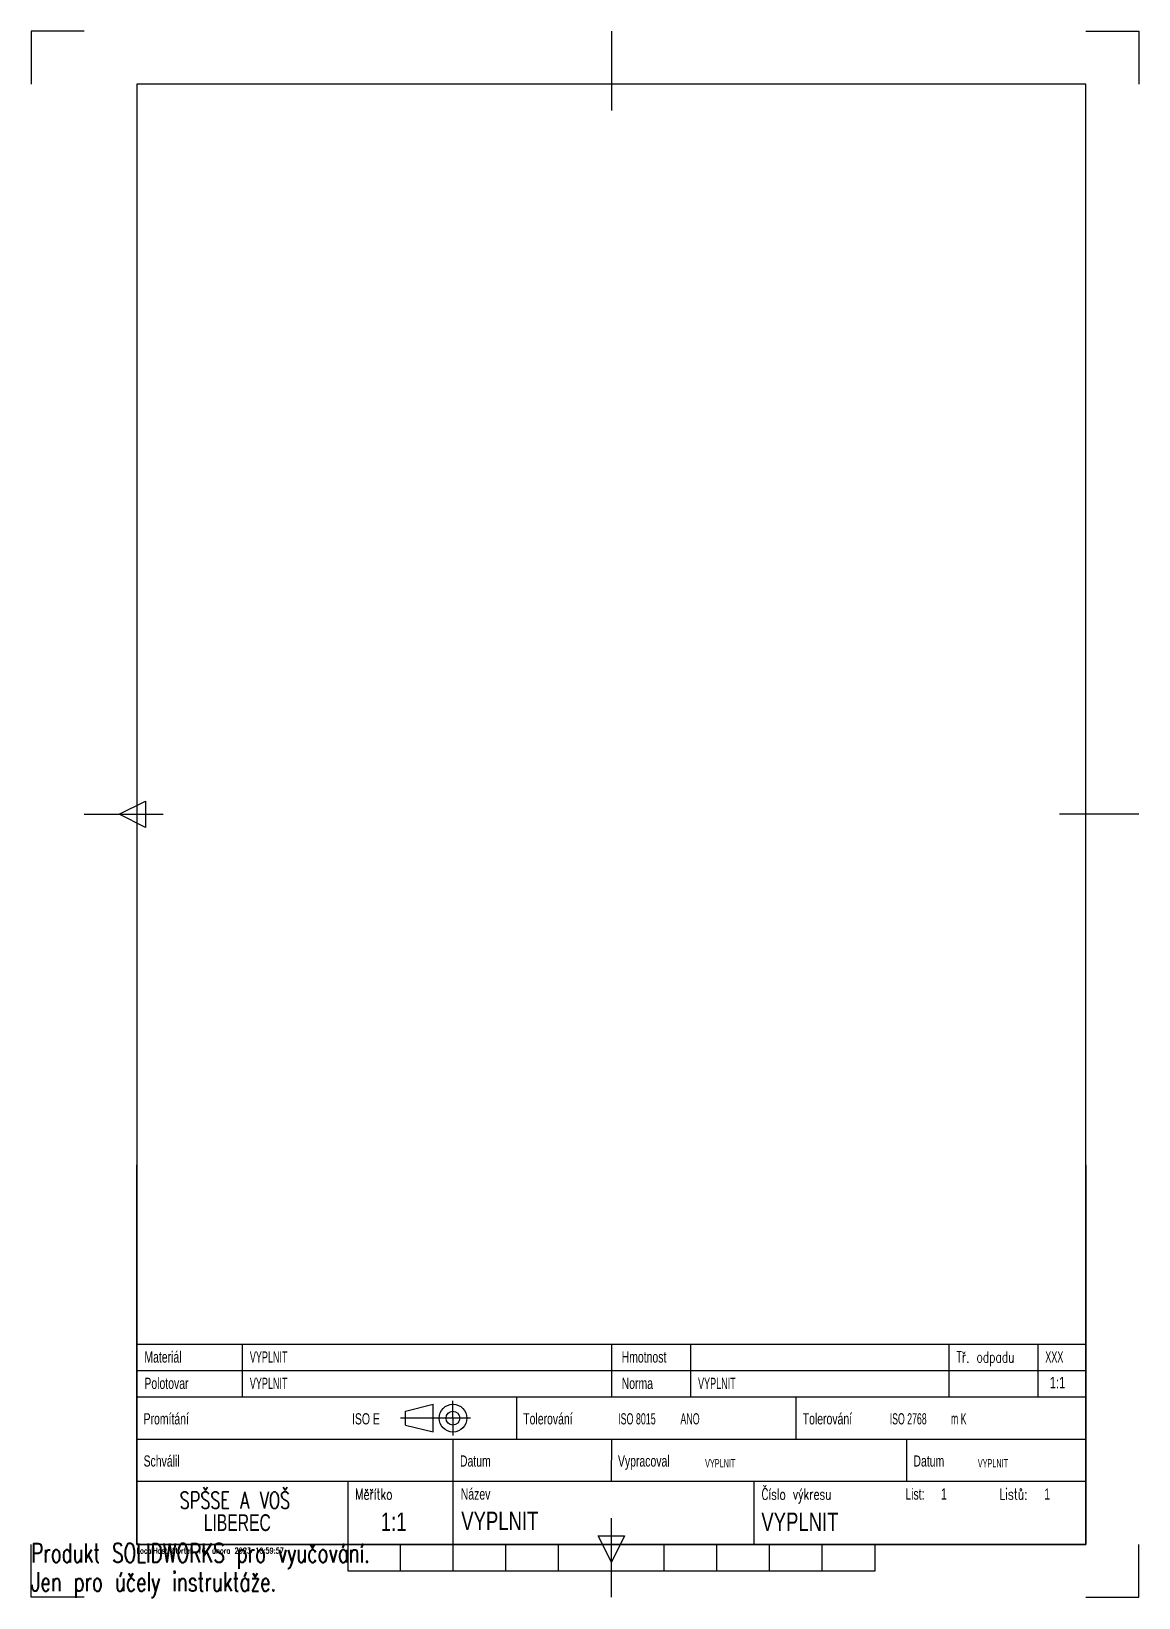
# Model space of a CAD drawing. Header units: millimetres. Extents: x 0 to 210, y 0 to 297.
import ezdxf

# ---------------------------------------------------------------- set-up
doc = ezdxf.new("R2010")
doc.units = ezdxf.units.MM
doc.layers.add('1_-_SILNA', color=7, linetype='Continuous', lineweight=25)
doc.layers.add('2_-_SLABA', color=7, linetype='Continuous')
doc.styles.add('SLDTEXTSTYLE10', font='TXT', dxfattribs={"width": 0.7, "bigfont": 'bigfont'})
doc.styles.add('SLDTEXTSTYLE11', font='TXT', dxfattribs={"width": 0.585714})
doc.styles.add('SLDTEXTSTYLE12', font='TXT', dxfattribs={"width": 0.595238})
doc.styles.add('SLDTEXTSTYLE7', font='TXT', dxfattribs={"width": 0.605})
doc.styles.add('SLDTEXTSTYLE8', font='TXT', dxfattribs={"width": 0.7})
doc.styles.add('SLDTEXTSTYLE9', font='TXT', dxfattribs={"width": 0.75})

# ---------------------------------------------------------------- blocks, each defined once
blk = doc.blocks.new('Blok47')
at = {"layer": '2_-_SLABA', "color": 7, "linetype": 'Continuous'}
for p, q in [((1.3, 5.28), (6.55, 6.59)), ((6.55, 1.34), (6.55, 6.59)), ((10.3, 3.96), (10.3, 7.26)), ((13.6, 3.96), (0.32, 3.96)), ((1.3, 2.65), (1.3, 5.28)), ((10.3, 3.96), (10.3, 0.66)), ((1.3, 2.65), (6.55, 1.34))]:
    blk.add_line(p, q, dxfattribs=at)
for radius in [2.63, 1.31]:
    blk.add_circle((10.3, 3.96), radius, dxfattribs=at)

msp = doc.modelspace()

# ---------------------------------------------------------------- linework, layer by layer
at = {"layer": '1_-_SILNA', "color": 7, "linetype": 'Continuous'}
for p, q in [((10.03, 296.93), (0.03, 296.93)), ((0.03, 296.93), (0.03, 286.93)), ((200.03, 296.93), (210.03, 296.93)), ((210.03, 296.93), (210.03, 286.93)), ((200.03, 286.93), (20.03, 286.93)), ((20.03, 286.93), (20.03, 9.93)), ((200.03, 9.93), (200.03, 286.93)), ((20.03, 9.93), (20.03, 81.93)), ((200.03, 81.93), (200.03, 9.93)), ((0.03, -0.07), (0.03, 9.93)), ((200.03, 9.93), (20.03, 9.93)), ((210.03, -0.07), (210.03, 9.93)), ((10.03, -0.07), (0.03, -0.07)), ((200.03, -0.07), (210.03, -0.07))]:
    msp.add_line(p, q, dxfattribs=at)
at = {"layer": '1_-_SILNA'}
for p, q in [((20.03, 29.93), (200.03, 29.93)), ((80.03, 9.93), (80.03, 29.93)), ((60.03, 21.93), (60.03, 9.93)), ((137.03, 21.93), (137.03, 9.93))]:
    msp.add_line(p, q, dxfattribs=at)
at = {"layer": '2_-_SLABA', "color": 7, "linetype": 'Continuous'}
for p, q in [((110.03, 296.93), (110.03, 281.93)), ((16.7, 148.43), (21.7, 150.93)), ((21.7, 150.93), (21.7, 145.93)), ((10.03, 148.43), (25.03, 148.43)), ((21.7, 145.93), (16.7, 148.43)), ((210.03, 148.43), (195.03, 148.43)), ((110.03, -0.07), (110.03, 14.93)), ((160.03, 9.93), (60.03, 9.93)), ((60.03, 9.93), (60.03, 4.93)), ((70.03, 4.93), (70.03, 9.93)), ((80.03, 4.93), (80.03, 9.93)), ((90.03, 4.93), (90.03, 9.93)), ((100.03, 4.93), (100.03, 9.93)), ((107.53, 11.59), (112.53, 11.59)), ((110.03, 6.59), (107.53, 11.59)), ((112.53, 11.59), (110.03, 6.59)), ((110.03, 4.93), (110.03, 9.93)), ((120.03, 4.93), (120.03, 9.93)), ((130.03, 4.93), (130.03, 9.93)), ((140.03, 4.93), (140.03, 9.93)), ((150.03, 4.93), (150.03, 9.93)), ((160.03, 4.93), (160.03, 9.93)), ((160.03, 4.93), (160.03, 9.93)), ((60.03, 4.93), (160.03, 4.93))]:
    msp.add_line(p, q, dxfattribs=at)
at = {"layer": '2_-_SLABA'}
for p, q in [((20.03, 47.93), (200.03, 47.93)), ((20.03, 47.93), (20.03, 9.93)), ((40.03, 47.93), (40.03, 37.93)), ((110.03, 47.93), (110.03, 37.93)), ((125.03, 47.93), (125.03, 37.93)), ((174.03, 47.93), (174.03, 37.93)), ((190.88, 47.93), (190.88, 37.93)), ((200.03, 47.93), (200.03, 9.93)), ((20.03, 42.93), (199.96, 42.93)), ((20.03, 37.93), (200.03, 37.93)), ((92.03, 37.93), (92.03, 29.93)), ((145.03, 37.93), (145.03, 29.93)), ((110.03, 29.93), (110, 21.93)), ((166.03, 29.93), (166.03, 21.93)), ((20.03, 21.93), (199.96, 21.93)), ((20.03, 9.93), (200.03, 9.93))]:
    msp.add_line(p, q, dxfattribs=at)

# ---------------------------------------------------------------- block references
msp.add_blockref('Blok47', (69.69, 29.93), dxfattribs=at)

# ---------------------------------------------------------------- texts
at = {"color": 7, "linetype": 'Continuous', "char_height": 3.633, "attachment_point": 1, "style": 'SLDTEXTSTYLE10'}
for s, insert in [('Produkt SOLIDWORKS pro vyučování.', (0, 10.13)), ('Jen pro účely instruktáže.', (0, 4.68))]:
    msp.add_mtext(s, dxfattribs=dict(at, insert=insert))
at = {"layer": '1_-_SILNA', "insert": (126.47, 41.55), "char_height": 2.117, "attachment_point": 1, "style": 'SLDTEXTSTYLE7'}
msp.add_mtext('VYPLNIT', dxfattribs=at)
at = {"layer": '2_-_SLABA'}
for s, insert, char_height, attachment_point, style in [('Materiál', (21.47, 46.55), 2.117, 1, 'SLDTEXTSTYLE8'), ('VYPLNIT', (41.47, 46.55), 2.117, 1, 'SLDTEXTSTYLE7'), ('Hmotnost', (111.98, 46.55), 2.117, 1, 'SLDTEXTSTYLE8'), ('Tř. odpadu', (175.47, 46.55), 2.117, 1, 'SLDTEXTSTYLE10'), ('XXX', (192.32, 46.55), 2.117, 1, 'SLDTEXTSTYLE7'), ('Polotovar', (21.47, 41.55), 2.117, 1, 'SLDTEXTSTYLE8'), ('1:1', (193.16, 41.69), 2.117, 1, 'SLDTEXTSTYLE9'), ('VYPLNIT', (41.47, 41.55), 2.117, 1, 'SLDTEXTSTYLE7'), ('Norma', (111.98, 41.55), 2.117, 1, 'SLDTEXTSTYLE8'), ('Promítání', (21.32, 34.82), 2.117, 1, 'SLDTEXTSTYLE8'), ('ISO E', (60.85, 34.82), 2.117, 1, 'SLDTEXTSTYLE8'), ('Tolerování', (93.32, 34.82), 2.117, 1, 'SLDTEXTSTYLE8'), ('ISO 8015          ANO', (111.32, 34.82), 2.1167, 1, 'SLDTEXTSTYLE12'), ('Tolerování', (146.32, 34.82), 2.117, 1, 'SLDTEXTSTYLE8'), ('ISO 2768          m K', (162.82, 34.82), 2.1167, 1, 'SLDTEXTSTYLE11'), ('Schválil', (21.32, 26.82), 2.117, 1, 'SLDTEXTSTYLE8'), ('Datum', (81.32, 26.82), 2.117, 1, 'SLDTEXTSTYLE8'), ('Vypracoval', (111.28, 26.82), 2.117, 1, 'SLDTEXTSTYLE8'), ('Datum', (167.32, 26.82), 2.117, 1, 'SLDTEXTSTYLE8'), ('VYPLNIT', (127.81, 26.11), 1.564, 1, 'SLDTEXTSTYLE7'), ('VYPLNIT', (179.53, 26.11), 1.564, 1, 'SLDTEXTSTYLE7'), ('SPŠSE A VOŠ', (38.64, 19.9), 3.175, 2, 'SLDTEXTSTYLE10'), ('Číslo výkresu', (138.47, 20.55), 2.1167, 1, 'SLDTEXTSTYLE10'), ('Měřítko', (61.47, 20.55), 2.117, 1, 'SLDTEXTSTYLE10'), ('Název', (81.47, 20.55), 2.117, 1, 'SLDTEXTSTYLE8'), ('List:', (165.78, 20.55), 2.117, 1, 'SLDTEXTSTYLE8'), ('1', (172.54, 20.55), 2.12, 1, 'SLDTEXTSTYLE8'), ('Listů:', (183.66, 20.55), 2.117, 1, 'SLDTEXTSTYLE10'), ('1', (192.12, 20.55), 2.12, 1, 'SLDTEXTSTYLE8'), ('LIBEREC', (39.09, 15.66), 3.175, 2, 'SLDTEXTSTYLE8'), ('1:1', (66.3, 15.99), 3.5, 1, 'SLDTEXTSTYLE9'), ('VYPLNIT', (81.56, 16.15), 3.5, 1, 'SLDTEXTSTYLE9'), ('VYPLNIT', (138.47, 15.99), 3.5, 1, 'SLDTEXTSTYLE9'), ('LocalHost čtvrtek 16. února 2023 10:59:57', (19.98, 9.29), 1.0583, 1, 'SLDTEXTSTYLE10')]:
    msp.add_mtext(s, dxfattribs=dict(at, insert=insert, char_height=char_height, attachment_point=attachment_point, style=style))

doc.saveas('drawing.dxf')
